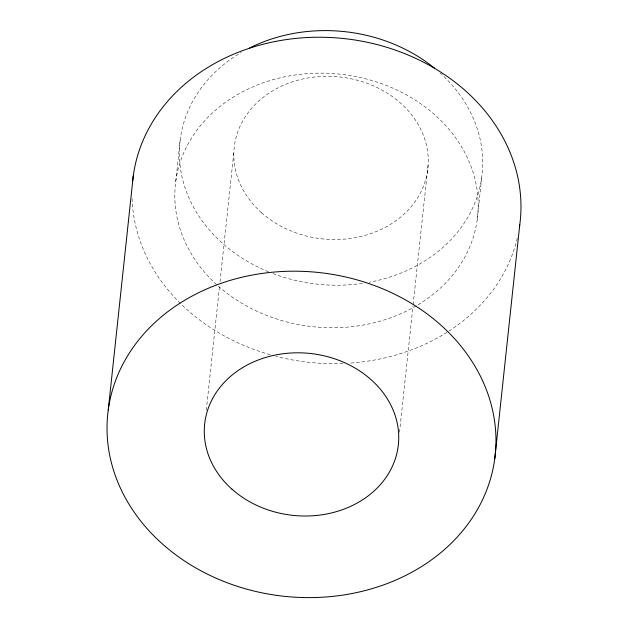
<?xml version="1.0" encoding="UTF-8"?>
<svg xmlns="http://www.w3.org/2000/svg" width="628" height="628" viewBox="0 0 628 628"><rect width="100%" height="100%" fill="white"/><g stroke="black" fill="none" stroke-linecap="round" stroke-linejoin="round"><path stroke-width="0.47" stroke-dasharray="3.14 2.35" d="M175.762 181.437L180.307 138.906M206.29 410.257L219.604 285.638M220.02 281.744L233.859 152.259M399.518 432.268L413.043 305.703M413.145 304.729L428.233 163.563M477.241 219.455L481.786 176.915M416.309 305.836A151.945 126.997 6.1 0 1 175.769 209.878A151.945 126.997 6.1 0 1 386.84 85.659A151.945 126.997 6.1 0 1 417.125 305.357M517.291 238.122A194.806 162.817 6.1 0 1 447.819 331.796M447.026 332.298A194.806 162.817 6.1 0 1 348.823 363.18M342.982 363.486A194.806 162.817 6.1 0 1 275.959 356.319M270.283 354.781A194.806 162.817 6.1 0 1 181.17 304.172M180.479 303.497A194.806 162.817 6.1 0 1 132.068 197.357M439.953 72.84A151.945 126.997 6.1 0 1 369.248 282.247M362.466 283.369A151.945 126.997 6.1 0 1 272.042 273.219M268.415 271.775A151.945 126.997 6.1 0 1 241.238 52.517M261.531 212.711A97.403 81.412 6.1 0 0 424.685 182.881A97.403 81.412 6.1 0 0 306.927 78.139A97.403 81.412 6.1 0 0 261.531 212.711"/><path stroke-width="0.94" d="M108.244 410.037L133.246 176.083M494.754 458.778A194.806 162.817 6.1 0 0 223.654 282.459A194.806 162.817 6.1 0 0 186.084 561.989A194.806 162.817 6.1 0 0 494.754 458.778L519.756 224.816M132.689 180.856A194.806 162.817 6.1 0 1 347.049 38.92A194.806 162.817 6.1 0 1 519.348 227.666M249.661 47.956A151.945 126.997 6.1 0 1 434.709 68.35M231.983 489.204A97.403 81.412 6.1 0 0 395.138 459.382A97.403 81.412 6.1 0 0 277.372 354.639A97.403 81.412 6.1 0 0 231.983 489.204"/></g></svg>
